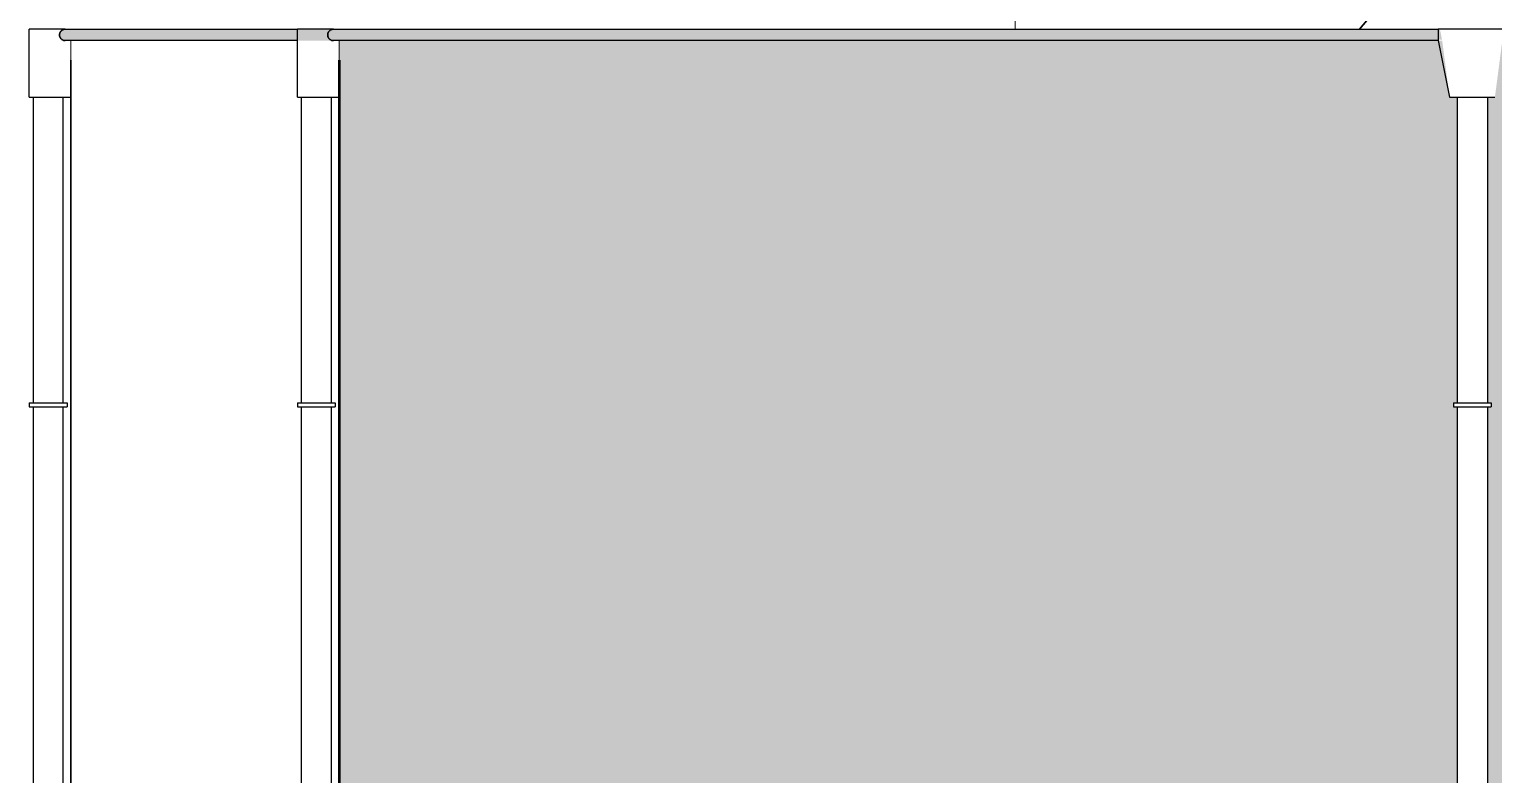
# Model space of a CAD drawing. Header units: millimetres. Extents: x -245 to 49755, y -245 to 41806.
# Drawn here: x 37199 to 39137, y 30025 to 31012 of the extents above; entities that cross this region are included whole.
import ezdxf

# ---------------------------------------------------------------- set-up
doc = ezdxf.new("R2010")
doc.units = ezdxf.units.MM
doc.linetypes.add('PUNKT2_S9', pattern=[1, 0, -1])
doc.layers.add('Standard', color=7, linetype='Continuous', lineweight=25)

msp = doc.modelspace()

# ---------------------------------------------------------------- hatches: boundary and pattern name
at = {"layer": 'Standard', "linetype": 'PUNKT2_S9', "lineweight": 25}
for color, points in [(8, [(37238.6, 31005.7), (37238.5, 31005.3), (37593.5, 31005.3), (37593.6, 31005.7)]), (8, [(37238.5, 31005.3), (37238.5, 31005), (37593.5, 31005), (37593.5, 31005.3)]), (8, [(37238.5, 31005), (37238.5, 31004.6), (37593.5, 31004.6), (37593.5, 31005)]), (8, [(37238.5, 31004.6), (37238.5, 31004.2), (37593.5, 31004.2), (37593.5, 31004.6)]), (8, [(37238.5, 31004.2), (37238.5, 31003.8), (37593.5, 31003.8), (37593.5, 31004.2)]), (251, [(37238.5, 31003.8), (37238.6, 31003.4), (37593.6, 31003.4), (37593.5, 31003.8)]), (8, [(37238.7, 31006.1), (37238.6, 31005.7), (37593.6, 31005.7), (37593.7, 31006.1)]), (251, [(37238.6, 31003.4), (37238.7, 31003), (37593.7, 31003), (37593.6, 31003.4)]), (8, [(37238.8, 31006.5), (37238.7, 31006.1), (37593.7, 31006.1), (37593.8, 31006.5)]), (251, [(37238.7, 31003), (37238.8, 31002.6), (37593.8, 31002.6), (37593.7, 31003)]), (8, [(37238.9, 31006.9), (37238.8, 31006.5), (37593.8, 31006.5), (37593.9, 31006.9)]), (251, [(37238.8, 31002.6), (37238.9, 31002.2), (37593.9, 31002.2), (37593.8, 31002.6)]), (252, [(37239, 31007.2), (37238.9, 31006.9), (37593.9, 31006.9), (37594, 31007.2)]), (251, [(37238.9, 31002.2), (37239, 31001.9), (37594, 31001.9), (37593.9, 31002.2)]), (252, [(37239.2, 31007.6), (37239, 31007.2), (37594, 31007.2), (37594.2, 31007.6)]), (251, [(37239, 31001.9), (37239.2, 31001.5), (37594.2, 31001.5), (37594, 31001.9)]), (252, [(37239.3, 31008), (37239.2, 31007.6), (37594.2, 31007.6), (37594.3, 31008)]), (251, [(37239.2, 31001.5), (37239.3, 31001.2), (37594.3, 31001.2), (37594.2, 31001.5)]), (252, [(37239.5, 31008.3), (37239.3, 31008), (37594.3, 31008), (37594.5, 31008.3)]), (251, [(37239.3, 31001.2), (37239.5, 31000.8), (37594.5, 31000.8), (37594.3, 31001.2)]), (252, [(37239.7, 31008.6), (37239.5, 31008.3), (37594.5, 31008.3), (37594.7, 31008.6)]), (251, [(37239.5, 31000.8), (37239.7, 31000.5), (37594.7, 31000.5), (37594.5, 31000.8)]), (252, [(37239.9, 31009), (37239.7, 31008.6), (37594.7, 31008.6), (37594.9, 31009)]), (49, [(37239.7, 31000.5), (37239.9, 31000.2), (37594.9, 31000.2), (37594.7, 31000.5)]), (252, [(37240.2, 31009.3), (37239.9, 31009), (37594.9, 31009), (37595.2, 31009.3)]), (250, [(37239.9, 31000.2), (37240.2, 30999.8), (37595.2, 30999.8), (37594.9, 31000.2)]), (252, [(37240.4, 31009.6), (37240.2, 31009.3), (37595.2, 31009.3), (37595.4, 31009.6)]), (250, [(37240.2, 30999.8), (37240.4, 30999.5), (37595.4, 30999.5), (37595.2, 30999.8)]), (252, [(37240.7, 31009.9), (37240.4, 31009.6), (37595.4, 31009.6), (37595.7, 31009.9)]), (250, [(37240.4, 30999.5), (37240.7, 30999.3), (37595.7, 30999.3), (37595.4, 30999.5)]), (252, [(37241, 31010.1), (37240.7, 31009.9), (37595.7, 31009.9), (37596, 31010.1)]), (250, [(37240.7, 30999.3), (37241, 30999), (37596, 30999), (37595.7, 30999.3)]), (252, [(37241.3, 31010.4), (37241, 31010.1), (37596, 31010.1), (37596.3, 31010.4)]), (250, [(37241, 30999), (37241.3, 30998.7), (37596.3, 30998.7), (37596, 30999)]), (252, [(37241.6, 31010.6), (37241.3, 31010.4), (37596.3, 31010.4), (37596.6, 31010.6)]), (250, [(37241.3, 30998.7), (37241.6, 30998.5), (37596.6, 30998.5), (37596.3, 30998.7)]), (252, [(37241.9, 31010.9), (37241.6, 31010.6), (37596.6, 31010.6), (37596.9, 31010.9)]), (250, [(37241.6, 30998.5), (37241.9, 30998.3), (37596.9, 30998.3), (37596.6, 30998.5)]), (252, [(37242.3, 31011.1), (37241.9, 31010.9), (37596.9, 31010.9), (37597.3, 31011.1)]), (250, [(37241.9, 30998.3), (37242.3, 30998.1), (37597.3, 30998.1), (37596.9, 30998.3)]), (252, [(37242.6, 31011.2), (37242.3, 31011.1), (37597.3, 31011.1), (37597.6, 31011.2)]), (250, [(37242.3, 30998.1), (37242.6, 30997.9), (37597.6, 30997.9), (37597.3, 30998.1)]), (252, [(37243, 31011.4), (37242.6, 31011.2), (37597.6, 31011.2), (37598, 31011.4)]), (250, [(37242.6, 30997.9), (37243, 30997.7), (37598, 30997.7), (37597.6, 30997.9)]), (252, [(37243.3, 31011.6), (37243, 31011.4), (37598, 31011.4), (37598.3, 31011.6)]), (250, [(37243, 30997.7), (37243.3, 30997.6), (37598.3, 30997.6), (37598, 30997.7)]), (252, [(37243.7, 31011.7), (37243.3, 31011.6), (37598.3, 31011.6), (37598.7, 31011.7)]), (250, [(37243.3, 30997.6), (37243.7, 30997.4), (37598.7, 30997.4), (37598.3, 30997.6)]), (8, [(37244.1, 31011.8), (37243.7, 31011.7), (37598.7, 31011.7), (37599.1, 31011.8)]), (250, [(37243.7, 30997.4), (37244.1, 30997.3), (37599.1, 30997.3), (37598.7, 30997.4)]), (8, [(37244.4, 31011.9), (37244.1, 31011.8), (37599.1, 31011.8), (37599.4, 31011.9)]), (250, [(37244.1, 30997.3), (37244.4, 30997.2), (37599.4, 30997.2), (37599.1, 30997.3)]), (8, [(37244.8, 31012), (37244.4, 31011.9), (37599.4, 31011.9), (37599.8, 31012)]), (250, [(37244.4, 30997.2), (37244.8, 30997.2), (37599.8, 30997.2), (37599.4, 30997.2)]), (8, [(37245.2, 31012), (37244.8, 31012), (37599.8, 31012), (37600.2, 31012)]), (250, [(37244.8, 30997.2), (37245.2, 30997.1), (37600.2, 30997.1), (37599.8, 30997.2)]), (8, [(37245.6, 31012.1), (37245.2, 31012), (37600.2, 31012), (37600.6, 31012.1)]), (250, [(37245.2, 30997.1), (37245.6, 30997.1), (37600.6, 30997.1), (37600.2, 30997.1)]), (8, [(37246, 31012.1), (37245.6, 31012.1), (37600.6, 31012.1), (37601, 31012.1)]), (250, [(37245.6, 30997.1), (37246, 30997.1), (37601, 30997.1), (37600.6, 30997.1)]), (8, [(37593.5, 31005.3), (39067.1, 31005.3), (39067, 31005.7), (37593.6, 31005.7)]), (8, [(37593.5, 31005), (39067.1, 31005), (39067.1, 31005.3), (37593.5, 31005.3)]), (8, [(37593.5, 31004.6), (39067.2, 31004.6), (39067.1, 31005), (37593.5, 31005)]), (8, [(37593.5, 31004.2), (39067.3, 31004.2), (39067.2, 31004.6), (37593.5, 31004.6)]), (8, [(37593.5, 31003.8), (39067.4, 31003.8), (39067.3, 31004.2), (37593.5, 31004.2)]), (251, [(37593.6, 31003.4), (39067.4, 31003.4), (39067.4, 31003.8), (37593.5, 31003.8)]), (8, [(37593.6, 31005.7), (39067, 31005.7), (39066.9, 31006.1), (37593.7, 31006.1)]), (251, [(37593.7, 31003), (39067.5, 31003), (39067.4, 31003.4), (37593.6, 31003.4)]), (8, [(37593.7, 31006.1), (39066.9, 31006.1), (39066.8, 31006.5), (37593.8, 31006.5)]), (251, [(37593.8, 31002.6), (39067.6, 31002.6), (39067.5, 31003), (37593.7, 31003)]), (8, [(37593.8, 31006.5), (39066.8, 31006.5), (39066.7, 31006.9), (37593.9, 31006.9)]), (251, [(37593.9, 31002.2), (39067.7, 31002.2), (39067.6, 31002.6), (37593.8, 31002.6)]), (252, [(37593.9, 31006.9), (39066.7, 31006.9), (39066.7, 31007.2), (37594, 31007.2)]), (251, [(37594, 31001.9), (39067.7, 31001.9), (39067.7, 31002.2), (37593.9, 31002.2)]), (252, [(37594, 31007.2), (39066.7, 31007.2), (39066.6, 31007.6), (37594.2, 31007.6)]), (251, [(37594.2, 31001.5), (39067.8, 31001.5), (39067.7, 31001.9), (37594, 31001.9)]), (252, [(37594.2, 31007.6), (39066.6, 31007.6), (39066.5, 31008), (37594.3, 31008)]), (251, [(37594.3, 31001.2), (39067.9, 31001.2), (39067.8, 31001.5), (37594.2, 31001.5)]), (252, [(37594.3, 31008), (39066.5, 31008), (39066.5, 31008.3), (37594.5, 31008.3)]), (251, [(37594.5, 31000.8), (39068, 31000.8), (39067.9, 31001.2), (37594.3, 31001.2)]), (252, [(37594.5, 31008.3), (39066.5, 31008.3), (39066.4, 31008.6), (37594.7, 31008.6)]), (251, [(37594.7, 31000.5), (39068, 31000.5), (39068, 31000.8), (37594.5, 31000.8)]), (252, [(37594.7, 31008.6), (39066.4, 31008.6), (39066.3, 31009), (37594.9, 31009)]), (49, [(37594.9, 31000.2), (39068.1, 31000.2), (39068, 31000.5), (37594.7, 31000.5)]), (252, [(37594.9, 31009), (39066.3, 31009), (39066.3, 31009.3), (37595.2, 31009.3)]), (250, [(37595.2, 30999.8), (39068.2, 30999.8), (39068.1, 31000.2), (37594.9, 31000.2)]), (252, [(37595.2, 31009.3), (39066.3, 31009.3), (39066.2, 31009.6), (37595.4, 31009.6)]), (250, [(37595.4, 30999.5), (39068.2, 30999.5), (39068.2, 30999.8), (37595.2, 30999.8)]), (252, [(37595.4, 31009.6), (39066.2, 31009.6), (39066.1, 31009.9), (37595.7, 31009.9)]), (250, [(37595.7, 30999.3), (39068.3, 30999.3), (39068.2, 30999.5), (37595.4, 30999.5)]), (252, [(37595.7, 31009.9), (39066.1, 31009.9), (39066.1, 31010.1), (37596, 31010.1)]), (250, [(37596, 30999), (39068.3, 30999), (39068.3, 30999.3), (37595.7, 30999.3)]), (252, [(37596, 31010.1), (39066.1, 31010.1), (39066, 31010.4), (37596.3, 31010.4)]), (250, [(37596.3, 30998.7), (39068.4, 30998.7), (39068.3, 30999), (37596, 30999)]), (252, [(37596.3, 31010.4), (39066, 31010.4), (39066, 31010.6), (37596.6, 31010.6)]), (250, [(37596.6, 30998.5), (39068.4, 30998.5), (39068.4, 30998.7), (37596.3, 30998.7)]), (252, [(37596.6, 31010.6), (39066, 31010.6), (39066, 31010.9), (37596.9, 31010.9)]), (250, [(37596.9, 30998.3), (39068.5, 30998.3), (39068.4, 30998.5), (37596.6, 30998.5)])]:
    msp.add_hatch(color=color, dxfattribs=at).paths.add_polyline_path(points)
h = msp.add_hatch(color=251, dxfattribs=at)
h.paths.add_polyline_path([(39088.5, 30512.1), (39083.5, 30512.1), (39083.5, 30517.1), (39088.5, 30517.1), (39088.5, 30922.1), (39078.5, 30922.1), (39068.7, 30997.1), (37608.5, 30997.1), (37608.5, 29462.1), (39088.5, 29462.1), (39088.5, 29712.1), (39083.5, 29712.1), (39083.5, 29717.1), (39088.5, 29717.1)])
h.paths.add_polyline_path([(44754.5, 29462.1), (44754.5, 29817.6), (44153.5, 29817.6), (44153.5, 29672.1), (42108.5, 29672.1), (42108.5, 30997.1), (41898.3, 30997.1), (41888.5, 30922.1), (41878.5, 30922.1), (41878.5, 30517.1), (41883.5, 30517.1), (41883.5, 30512.1), (41878.5, 30512.1), (41878.5, 29717.1), (41883.5, 29717.1), (41883.5, 29712.1), (41878.5, 29712.1), (41878.5, 29462.1)])
h.paths.add_polyline_path([(41833.5, 29717.1), (41838.5, 29717.1), (41838.5, 30512.1), (41833.5, 30512.1), (41833.5, 30517.1), (41838.5, 30517.1), (41838.5, 30922.1), (41828.5, 30922.1), (41818.7, 30997.1), (39148.3, 30997.1), (39138.5, 30922.1), (39128.5, 30922.1), (39128.5, 30517.1), (39133.5, 30517.1), (39133.5, 30512.1), (39128.5, 30512.1), (39128.5, 29717.1), (39133.5, 29717.1), (39133.5, 29712.1), (39128.5, 29712.1), (39128.5, 29462.1), (41838.5, 29462.1), (41838.5, 29712.1), (41833.5, 29712.1)])
h.paths.add_polyline_path([(39958.5, 30712.1), (39958.5, 29802.1), (39458.5, 29802.1), (39458.5, 30712.1)], flags=16)
h.paths.add_polyline_path([(41508.5, 29802.1), (41008.5, 29802.1), (41008.5, 30712.1), (41508.5, 30712.1)], flags=16)

# ---------------------------------------------------------------- linework, layer by layer
at = {"layer": 'Standard', "color": 255, "linetype": 'Continuous', "lineweight": 35}
msp.add_line((38959.2, 31012.1), (40483.5, 32828.7), dxfattribs=at)
at = {"layer": 'Standard', "color": 36, "linetype": 'Continuous', "lineweight": 18}
for p, q in [((38503.5, 31012.1), (38503.5, 31023.5)), ((38503.5, 31023.5), (38503.5, 31012.1))]:
    msp.add_line(p, q, dxfattribs=at)
at = {"layer": 'Standard', "color": 7, "linetype": 'Continuous', "lineweight": -3}
for p, q in [((37198.5, 30997.1), (37198.5, 31012.1)), ((37246, 31012.1), (37198.5, 31012.1)), ((37198.5, 30922.1), (37198.5, 30997.1)), ((37553.5, 30997.1), (37553.5, 31012.1)), ((37601, 31012.1), (37553.5, 31012.1)), ((37553.5, 30922.1), (37553.5, 30997.1)), ((39063.5, 31012.1), (39063.5, 30997.1)), ((39153.5, 31012.1), (39063.5, 31012.1)), ((39063.5, 30997.1), (39078.5, 30922.1)), ((37198.5, 30922.1), (37253.5, 30922.1)), ((37203.5, 30922.1), (37203.5, 30517.1)), ((37243.5, 30517.1), (37243.5, 30922.1)), ((37553.5, 30922.1), (37608.5, 30922.1)), ((37558.5, 30922.1), (37558.5, 30517.1)), ((37598.5, 30517.1), (37598.5, 30922.1)), ((39078.5, 30922.1), (39138.5, 30922.1)), ((39088.5, 30922.1), (39088.5, 30517.1)), ((39128.5, 30922.1), (39128.5, 30517.1)), ((37198.5, 30517.1), (37198.5, 30512.1)), ((37198.5, 30517.1), (37198.6, 30517.1)), ((37198.5, 30512.1), (37198.6, 30512.1)), ((37198.6, 30517.1), (37198.7, 30517.1)), ((37198.6, 30512.1), (37198.7, 30512.1)), ((37198.7, 30517.1), (37198.9, 30517.1)), ((37198.7, 30512.1), (37198.9, 30512.1)), ((37198.9, 30517.1), (37199.1, 30517.1)), ((37198.9, 30512.1), (37199.1, 30512.1)), ((37199.1, 30517.1), (37199.4, 30517.1)), ((37199.1, 30512.1), (37199.4, 30512.1)), ((37199.4, 30517.1), (37199.7, 30517.1)), ((37199.4, 30512.1), (37199.7, 30512.1)), ((37199.7, 30517.1), (37200, 30517.1)), ((37199.7, 30512.1), (37200, 30512.1)), ((37200, 30517.1), (37200.4, 30517.1)), ((37200, 30512.1), (37200.4, 30512.1)), ((37200.4, 30517.1), (37200.9, 30517.1)), ((37200.4, 30512.1), (37200.9, 30512.1)), ((37200.9, 30517.1), (37201.3, 30517.1)), ((37200.9, 30512.1), (37201.3, 30512.1)), ((37201.3, 30517.1), (37201.9, 30517.1)), ((37201.3, 30512.1), (37201.9, 30512.1)), ((37201.9, 30517.1), (37202.4, 30517.1)), ((37201.9, 30512.1), (37202.4, 30512.1)), ((37202.4, 30517.1), (37203, 30517.1)), ((37202.4, 30512.1), (37203, 30512.1)), ((37203, 30517.1), (37203.7, 30517.1)), ((37203, 30512.1), (37203.7, 30512.1)), ((37203.5, 30512.1), (37203.5, 29717.1)), ((37203.7, 30517.1), (37204.4, 30517.1)), ((37203.7, 30512.1), (37204.4, 30512.1)), ((37204.4, 30517.1), (37205.1, 30517.1)), ((37204.4, 30512.1), (37205.1, 30512.1)), ((37205.1, 30517.1), (37205.8, 30517.1)), ((37205.1, 30512.1), (37205.8, 30512.1)), ((37205.8, 30517.1), (37206.6, 30517.1)), ((37205.8, 30512.1), (37206.6, 30512.1)), ((37206.6, 30517.1), (37207.4, 30517.1)), ((37206.6, 30512.1), (37207.4, 30512.1)), ((37207.4, 30517.1), (37208.3, 30517.1)), ((37207.4, 30512.1), (37208.3, 30512.1)), ((37208.3, 30517.1), (37209.2, 30517.1)), ((37208.3, 30512.1), (37209.2, 30512.1)), ((37209.2, 30517.1), (37210.1, 30517.1)), ((37209.2, 30512.1), (37210.1, 30512.1)), ((37210.1, 30517.1), (37211, 30517.1)), ((37210.1, 30512.1), (37211, 30512.1)), ((37211, 30517.1), (37212, 30517.1)), ((37211, 30512.1), (37212, 30512.1)), ((37212, 30517.1), (37212.9, 30517.1)), ((37212, 30512.1), (37212.9, 30512.1)), ((37212.9, 30517.1), (37213.9, 30517.1)), ((37212.9, 30512.1), (37213.9, 30512.1)), ((37213.9, 30517.1), (37215, 30517.1)), ((37213.9, 30512.1), (37215, 30512.1)), ((37215, 30517.1), (37216, 30517.1)), ((37215, 30512.1), (37216, 30512.1)), ((37216, 30517.1), (37217, 30517.1)), ((37216, 30512.1), (37217, 30512.1)), ((37217, 30517.1), (37218.1, 30517.1)), ((37217, 30512.1), (37218.1, 30512.1)), ((37218.1, 30517.1), (37219.2, 30517.1)), ((37218.1, 30512.1), (37219.2, 30512.1)), ((37219.2, 30517.1), (37220.2, 30517.1)), ((37219.2, 30512.1), (37220.2, 30512.1)), ((37220.2, 30517.1), (37221.3, 30517.1)), ((37220.2, 30512.1), (37221.3, 30512.1)), ((37221.3, 30517.1), (37222.4, 30517.1)), ((37221.3, 30512.1), (37222.4, 30512.1)), ((37222.4, 30517.1), (37223.5, 30517.1)), ((37222.4, 30512.1), (37223.5, 30512.1)), ((37223.5, 30517.1), (37224.6, 30517.1)), ((37223.5, 30512.1), (37224.6, 30512.1)), ((37224.6, 30517.1), (37225.7, 30517.1)), ((37224.6, 30512.1), (37225.7, 30512.1)), ((37225.7, 30517.1), (37226.8, 30517.1)), ((37225.7, 30512.1), (37226.8, 30512.1)), ((37226.8, 30517.1), (37227.8, 30517.1)), ((37226.8, 30512.1), (37227.8, 30512.1)), ((37227.8, 30517.1), (37228.9, 30517.1)), ((37227.8, 30512.1), (37228.9, 30512.1)), ((37228.9, 30517.1), (37230, 30517.1)), ((37228.9, 30512.1), (37230, 30512.1)), ((37230, 30517.1), (37231, 30517.1)), ((37230, 30512.1), (37231, 30512.1)), ((37231, 30517.1), (37232.1, 30517.1)), ((37231, 30512.1), (37232.1, 30512.1)), ((37232.1, 30517.1), (37233.1, 30517.1)), ((37232.1, 30512.1), (37233.1, 30512.1)), ((37233.1, 30517.1), (37234.1, 30517.1)), ((37233.1, 30512.1), (37234.1, 30512.1)), ((37234.1, 30517.1), (37235.1, 30517.1)), ((37234.1, 30512.1), (37235.1, 30512.1)), ((37235.1, 30517.1), (37236, 30517.1)), ((37235.1, 30512.1), (37236, 30512.1)), ((37236, 30517.1), (37236.9, 30517.1)), ((37236, 30512.1), (37236.9, 30512.1)), ((37236.9, 30517.1), (37237.8, 30517.1)), ((37236.9, 30512.1), (37237.8, 30512.1)), ((37237.8, 30517.1), (37238.7, 30517.1)), ((37237.8, 30512.1), (37238.7, 30512.1)), ((37238.7, 30517.1), (37239.6, 30517.1)), ((37238.7, 30512.1), (37239.6, 30512.1)), ((37239.6, 30517.1), (37240.4, 30517.1)), ((37239.6, 30512.1), (37240.4, 30512.1)), ((37240.4, 30517.1), (37241.2, 30517.1)), ((37240.4, 30512.1), (37241.2, 30512.1)), ((37241.2, 30517.1), (37241.9, 30517.1)), ((37241.2, 30512.1), (37241.9, 30512.1)), ((37241.9, 30517.1), (37242.7, 30517.1)), ((37241.9, 30512.1), (37242.7, 30512.1)), ((37242.7, 30517.1), (37243.3, 30517.1)), ((37242.7, 30512.1), (37243.3, 30512.1)), ((37243.3, 30517.1), (37244, 30517.1)), ((37243.3, 30512.1), (37244, 30512.1)), ((37243.5, 29717.1), (37243.5, 30512.1)), ((37244, 30517.1), (37244.6, 30517.1)), ((37244, 30512.1), (37244.6, 30512.1)), ((37244.6, 30517.1), (37245.2, 30517.1)), ((37244.6, 30512.1), (37245.2, 30512.1)), ((37245.2, 30517.1), (37245.7, 30517.1)), ((37245.2, 30512.1), (37245.7, 30512.1)), ((37245.7, 30517.1), (37246.2, 30517.1)), ((37245.7, 30512.1), (37246.2, 30512.1)), ((37246.2, 30517.1), (37246.6, 30517.1)), ((37246.2, 30512.1), (37246.6, 30512.1)), ((37246.6, 30517.1), (37247, 30517.1)), ((37246.6, 30512.1), (37247, 30512.1)), ((37247, 30517.1), (37247.4, 30517.1)), ((37247, 30512.1), (37247.4, 30512.1)), ((37247.4, 30517.1), (37247.7, 30517.1)), ((37247.4, 30512.1), (37247.7, 30512.1)), ((37247.7, 30517.1), (37247.9, 30517.1)), ((37247.7, 30512.1), (37247.9, 30512.1)), ((37247.9, 30517.1), (37248.1, 30517.1)), ((37247.9, 30512.1), (37248.1, 30512.1)), ((37248.1, 30517.1), (37248.3, 30517.1)), ((37248.1, 30512.1), (37248.3, 30512.1)), ((37248.3, 30517.1), (37248.4, 30517.1)), ((37248.3, 30512.1), (37248.4, 30512.1)), ((37248.4, 30517.1), (37248.5, 30517.1)), ((37248.4, 30512.1), (37248.5, 30512.1)), ((37248.5, 30517.1), (37248.5, 30512.1)), ((37553.5, 30517.1), (37553.5, 30512.1)), ((37553.5, 30517.1), (37553.6, 30517.1)), ((37553.5, 30512.1), (37553.6, 30512.1)), ((37553.6, 30517.1), (37553.7, 30517.1)), ((37553.6, 30512.1), (37553.7, 30512.1)), ((37553.7, 30517.1), (37553.9, 30517.1)), ((37553.7, 30512.1), (37553.9, 30512.1)), ((37553.9, 30517.1), (37554.1, 30517.1)), ((37553.9, 30512.1), (37554.1, 30512.1)), ((37554.1, 30517.1), (37554.4, 30517.1)), ((37554.1, 30512.1), (37554.4, 30512.1)), ((37554.4, 30517.1), (37554.7, 30517.1)), ((37554.4, 30512.1), (37554.7, 30512.1)), ((37554.7, 30517.1), (37555, 30517.1)), ((37554.7, 30512.1), (37555, 30512.1)), ((37555, 30517.1), (37555.4, 30517.1)), ((37555, 30512.1), (37555.4, 30512.1)), ((37555.4, 30517.1), (37555.9, 30517.1)), ((37555.4, 30512.1), (37555.9, 30512.1)), ((37555.9, 30517.1), (37556.3, 30517.1)), ((37555.9, 30512.1), (37556.3, 30512.1)), ((37556.3, 30517.1), (37556.9, 30517.1)), ((37556.3, 30512.1), (37556.9, 30512.1)), ((37556.9, 30517.1), (37557.4, 30517.1)), ((37556.9, 30512.1), (37557.4, 30512.1)), ((37557.4, 30517.1), (37558, 30517.1)), ((37557.4, 30512.1), (37558, 30512.1)), ((37558, 30517.1), (37558.7, 30517.1)), ((37558, 30512.1), (37558.7, 30512.1)), ((37558.5, 30512.1), (37558.5, 29717.1)), ((37558.7, 30517.1), (37559.4, 30517.1)), ((37558.7, 30512.1), (37559.4, 30512.1)), ((37559.4, 30517.1), (37560.1, 30517.1)), ((37559.4, 30512.1), (37560.1, 30512.1)), ((37560.1, 30517.1), (37560.8, 30517.1)), ((37560.1, 30512.1), (37560.8, 30512.1)), ((37560.8, 30517.1), (37561.6, 30517.1)), ((37560.8, 30512.1), (37561.6, 30512.1)), ((37561.6, 30517.1), (37562.4, 30517.1)), ((37561.6, 30512.1), (37562.4, 30512.1)), ((37562.4, 30517.1), (37563.3, 30517.1)), ((37562.4, 30512.1), (37563.3, 30512.1)), ((37563.3, 30517.1), (37564.2, 30517.1)), ((37563.3, 30512.1), (37564.2, 30512.1)), ((37564.2, 30517.1), (37565.1, 30517.1)), ((37564.2, 30512.1), (37565.1, 30512.1)), ((37565.1, 30517.1), (37566, 30517.1)), ((37565.1, 30512.1), (37566, 30512.1)), ((37566, 30517.1), (37567, 30517.1)), ((37566, 30512.1), (37567, 30512.1)), ((37567, 30517.1), (37567.9, 30517.1)), ((37567, 30512.1), (37567.9, 30512.1)), ((37567.9, 30517.1), (37568.9, 30517.1)), ((37567.9, 30512.1), (37568.9, 30512.1)), ((37568.9, 30517.1), (37570, 30517.1)), ((37568.9, 30512.1), (37570, 30512.1)), ((37570, 30517.1), (37571, 30517.1)), ((37570, 30512.1), (37571, 30512.1)), ((37571, 30517.1), (37572, 30517.1)), ((37571, 30512.1), (37572, 30512.1)), ((37572, 30517.1), (37573.1, 30517.1)), ((37572, 30512.1), (37573.1, 30512.1)), ((37573.1, 30517.1), (37574.2, 30517.1)), ((37573.1, 30512.1), (37574.2, 30512.1)), ((37574.2, 30517.1), (37575.2, 30517.1)), ((37574.2, 30512.1), (37575.2, 30512.1)), ((37575.2, 30517.1), (37576.3, 30517.1)), ((37575.2, 30512.1), (37576.3, 30512.1)), ((37576.3, 30517.1), (37577.4, 30517.1)), ((37576.3, 30512.1), (37577.4, 30512.1)), ((37577.4, 30517.1), (37578.5, 30517.1)), ((37577.4, 30512.1), (37578.5, 30512.1)), ((37578.5, 30517.1), (37579.6, 30517.1)), ((37578.5, 30512.1), (37579.6, 30512.1)), ((37579.6, 30517.1), (37580.7, 30517.1)), ((37579.6, 30512.1), (37580.7, 30512.1)), ((37580.7, 30517.1), (37581.8, 30517.1)), ((37580.7, 30512.1), (37581.8, 30512.1)), ((37581.8, 30517.1), (37582.8, 30517.1)), ((37581.8, 30512.1), (37582.8, 30512.1)), ((37582.8, 30517.1), (37583.9, 30517.1)), ((37582.8, 30512.1), (37583.9, 30512.1)), ((37583.9, 30517.1), (37585, 30517.1)), ((37583.9, 30512.1), (37585, 30512.1)), ((37585, 30517.1), (37586, 30517.1)), ((37585, 30512.1), (37586, 30512.1)), ((37586, 30517.1), (37587.1, 30517.1)), ((37586, 30512.1), (37587.1, 30512.1)), ((37587.1, 30517.1), (37588.1, 30517.1)), ((37587.1, 30512.1), (37588.1, 30512.1)), ((37588.1, 30517.1), (37589.1, 30517.1)), ((37588.1, 30512.1), (37589.1, 30512.1)), ((37589.1, 30517.1), (37590.1, 30517.1)), ((37589.1, 30512.1), (37590.1, 30512.1)), ((37590.1, 30517.1), (37591, 30517.1)), ((37590.1, 30512.1), (37591, 30512.1)), ((37591, 30517.1), (37591.9, 30517.1)), ((37591, 30512.1), (37591.9, 30512.1)), ((37591.9, 30517.1), (37592.8, 30517.1)), ((37591.9, 30512.1), (37592.8, 30512.1)), ((37592.8, 30517.1), (37593.7, 30517.1)), ((37592.8, 30512.1), (37593.7, 30512.1)), ((37593.7, 30517.1), (37594.6, 30517.1)), ((37593.7, 30512.1), (37594.6, 30512.1)), ((37594.6, 30517.1), (37595.4, 30517.1)), ((37594.6, 30512.1), (37595.4, 30512.1)), ((37595.4, 30517.1), (37596.2, 30517.1)), ((37595.4, 30512.1), (37596.2, 30512.1)), ((37596.2, 30517.1), (37596.9, 30517.1)), ((37596.2, 30512.1), (37596.9, 30512.1)), ((37596.9, 30517.1), (37597.7, 30517.1)), ((37596.9, 30512.1), (37597.7, 30512.1)), ((37597.7, 30517.1), (37598.3, 30517.1)), ((37597.7, 30512.1), (37598.3, 30512.1)), ((37598.3, 30517.1), (37599, 30517.1)), ((37598.3, 30512.1), (37599, 30512.1)), ((37598.5, 29717.1), (37598.5, 30512.1)), ((37599, 30517.1), (37599.6, 30517.1)), ((37599, 30512.1), (37599.6, 30512.1)), ((37599.6, 30517.1), (37600.2, 30517.1)), ((37599.6, 30512.1), (37600.2, 30512.1)), ((37600.2, 30517.1), (37600.7, 30517.1)), ((37600.2, 30512.1), (37600.7, 30512.1)), ((37600.7, 30517.1), (37601.2, 30517.1)), ((37600.7, 30512.1), (37601.2, 30512.1)), ((37601.2, 30517.1), (37601.6, 30517.1)), ((37601.2, 30512.1), (37601.6, 30512.1)), ((37601.6, 30517.1), (37602, 30517.1)), ((37601.6, 30512.1), (37602, 30512.1)), ((37602, 30517.1), (37602.4, 30517.1)), ((37602, 30512.1), (37602.4, 30512.1)), ((37602.4, 30517.1), (37602.7, 30517.1)), ((37602.4, 30512.1), (37602.7, 30512.1)), ((37602.7, 30517.1), (37602.9, 30517.1)), ((37602.7, 30512.1), (37602.9, 30512.1)), ((37602.9, 30517.1), (37603.1, 30517.1)), ((37602.9, 30512.1), (37603.1, 30512.1)), ((37603.1, 30517.1), (37603.3, 30517.1)), ((37603.1, 30512.1), (37603.3, 30512.1)), ((37603.3, 30517.1), (37603.4, 30517.1)), ((37603.3, 30512.1), (37603.4, 30512.1)), ((37603.4, 30517.1), (37603.5, 30517.1)), ((37603.4, 30512.1), (37603.5, 30512.1)), ((37603.5, 30517.1), (37603.5, 30512.1)), ((39083.5, 30517.1), (39083.5, 30512.1)), ((39083.5, 30517.1), (39083.6, 30517.1)), ((39083.5, 30512.1), (39083.6, 30512.1)), ((39083.6, 30517.1), (39083.7, 30517.1)), ((39083.6, 30512.1), (39083.7, 30512.1)), ((39083.7, 30517.1), (39083.9, 30517.1)), ((39083.7, 30512.1), (39083.9, 30512.1)), ((39083.9, 30517.1), (39084.1, 30517.1)), ((39083.9, 30512.1), (39084.1, 30512.1)), ((39084.1, 30517.1), (39084.3, 30517.1)), ((39084.1, 30512.1), (39084.3, 30512.1)), ((39084.3, 30517.1), (39084.7, 30517.1)), ((39084.3, 30512.1), (39084.7, 30512.1)), ((39084.7, 30517.1), (39085, 30517.1)), ((39084.7, 30512.1), (39085, 30512.1)), ((39085, 30517.1), (39085.4, 30517.1)), ((39085, 30512.1), (39085.4, 30512.1)), ((39085.4, 30517.1), (39085.8, 30517.1)), ((39085.4, 30512.1), (39085.8, 30512.1)), ((39085.8, 30517.1), (39086.3, 30517.1)), ((39085.8, 30512.1), (39086.3, 30512.1)), ((39086.3, 30517.1), (39086.8, 30517.1)), ((39086.3, 30512.1), (39086.8, 30512.1)), ((39086.8, 30517.1), (39087.4, 30517.1)), ((39086.8, 30512.1), (39087.4, 30512.1)), ((39087.4, 30517.1), (39088, 30517.1)), ((39087.4, 30512.1), (39088, 30512.1)), ((39088, 30517.1), (39088.7, 30517.1)), ((39088, 30512.1), (39088.7, 30512.1)), ((39088.5, 30512.1), (39088.5, 29717.1)), ((39088.7, 30517.1), (39089.3, 30517.1)), ((39088.7, 30512.1), (39089.3, 30512.1)), ((39089.3, 30517.1), (39090.1, 30517.1)), ((39089.3, 30512.1), (39090.1, 30512.1)), ((39090.1, 30517.1), (39090.8, 30517.1)), ((39090.1, 30512.1), (39090.8, 30512.1)), ((39090.8, 30517.1), (39091.6, 30517.1)), ((39090.8, 30512.1), (39091.6, 30512.1)), ((39091.6, 30517.1), (39092.4, 30517.1)), ((39091.6, 30512.1), (39092.4, 30512.1)), ((39092.4, 30517.1), (39093.3, 30517.1)), ((39092.4, 30512.1), (39093.3, 30512.1)), ((39093.3, 30517.1), (39094.2, 30517.1)), ((39093.3, 30512.1), (39094.2, 30512.1)), ((39094.2, 30517.1), (39095.1, 30517.1)), ((39094.2, 30512.1), (39095.1, 30512.1)), ((39095.1, 30517.1), (39096, 30517.1)), ((39095.1, 30512.1), (39096, 30512.1)), ((39096, 30517.1), (39097, 30517.1)), ((39096, 30512.1), (39097, 30512.1)), ((39097, 30517.1), (39097.9, 30517.1)), ((39097, 30512.1), (39097.9, 30512.1)), ((39097.9, 30517.1), (39098.9, 30517.1)), ((39097.9, 30512.1), (39098.9, 30512.1)), ((39098.9, 30517.1), (39099.9, 30517.1)), ((39098.9, 30512.1), (39099.9, 30512.1)), ((39099.9, 30517.1), (39101, 30517.1)), ((39099.9, 30512.1), (39101, 30512.1)), ((39101, 30517.1), (39102, 30517.1)), ((39101, 30512.1), (39102, 30512.1)), ((39102, 30517.1), (39103.1, 30517.1)), ((39102, 30512.1), (39103.1, 30512.1)), ((39103.1, 30517.1), (39104.2, 30517.1)), ((39103.1, 30512.1), (39104.2, 30512.1)), ((39104.2, 30517.1), (39105.2, 30517.1)), ((39104.2, 30512.1), (39105.2, 30512.1)), ((39105.2, 30517.1), (39106.3, 30517.1)), ((39105.2, 30512.1), (39106.3, 30512.1)), ((39106.3, 30517.1), (39107.4, 30517.1)), ((39106.3, 30512.1), (39107.4, 30512.1)), ((39107.4, 30517.1), (39108.5, 30517.1)), ((39107.4, 30512.1), (39108.5, 30512.1)), ((39108.5, 30517.1), (39109.6, 30517.1)), ((39108.5, 30512.1), (39109.6, 30512.1)), ((39109.6, 30517.1), (39110.7, 30517.1)), ((39109.6, 30512.1), (39110.7, 30512.1)), ((39110.7, 30517.1), (39111.8, 30517.1)), ((39110.7, 30512.1), (39111.8, 30512.1)), ((39111.8, 30517.1), (39112.8, 30517.1)), ((39111.8, 30512.1), (39112.8, 30512.1)), ((39112.8, 30517.1), (39113.9, 30517.1)), ((39112.8, 30512.1), (39113.9, 30512.1)), ((39113.9, 30517.1), (39115, 30517.1)), ((39113.9, 30512.1), (39115, 30512.1)), ((39115, 30517.1), (39116, 30517.1)), ((39115, 30512.1), (39116, 30512.1)), ((39116, 30517.1), (39117, 30517.1)), ((39116, 30512.1), (39117, 30512.1)), ((39117, 30517.1), (39118.1, 30517.1)), ((39117, 30512.1), (39118.1, 30512.1)), ((39118.1, 30517.1), (39119.1, 30517.1)), ((39118.1, 30512.1), (39119.1, 30512.1)), ((39119.1, 30517.1), (39120, 30517.1)), ((39119.1, 30512.1), (39120, 30512.1)), ((39120, 30517.1), (39121, 30517.1)), ((39120, 30512.1), (39121, 30512.1)), ((39121, 30517.1), (39121.9, 30517.1)), ((39121, 30512.1), (39121.9, 30512.1)), ((39121.9, 30517.1), (39122.8, 30517.1)), ((39121.9, 30512.1), (39122.8, 30512.1)), ((39122.8, 30517.1), (39123.7, 30517.1)), ((39122.8, 30512.1), (39123.7, 30512.1)), ((39123.7, 30517.1), (39124.6, 30517.1)), ((39123.7, 30512.1), (39124.6, 30512.1)), ((39124.6, 30517.1), (39125.4, 30517.1)), ((39124.6, 30512.1), (39125.4, 30512.1)), ((39125.4, 30517.1), (39126.2, 30517.1)), ((39125.4, 30512.1), (39126.2, 30512.1)), ((39126.2, 30517.1), (39126.9, 30517.1)), ((39126.2, 30512.1), (39126.9, 30512.1)), ((39126.9, 30517.1), (39127.6, 30517.1)), ((39126.9, 30512.1), (39127.6, 30512.1)), ((39127.6, 30517.1), (39128.3, 30517.1)), ((39127.6, 30512.1), (39128.3, 30512.1)), ((39128.3, 30517.1), (39129, 30517.1)), ((39128.3, 30512.1), (39129, 30512.1)), ((39128.5, 30512.1), (39128.5, 29717.1)), ((39129, 30517.1), (39129.6, 30517.1)), ((39129, 30512.1), (39129.6, 30512.1)), ((39129.6, 30517.1), (39130.1, 30517.1)), ((39129.6, 30512.1), (39130.1, 30512.1)), ((39130.1, 30517.1), (39130.7, 30517.1)), ((39130.1, 30512.1), (39130.7, 30512.1)), ((39130.7, 30517.1), (39131.2, 30517.1)), ((39130.7, 30512.1), (39131.2, 30512.1)), ((39131.2, 30517.1), (39131.6, 30517.1)), ((39131.2, 30512.1), (39131.6, 30512.1)), ((39131.6, 30517.1), (39132, 30517.1)), ((39131.6, 30512.1), (39132, 30512.1)), ((39132, 30517.1), (39132.3, 30517.1)), ((39132, 30512.1), (39132.3, 30512.1)), ((39132.3, 30517.1), (39132.6, 30517.1)), ((39132.3, 30512.1), (39132.6, 30512.1)), ((39132.6, 30517.1), (39132.9, 30517.1)), ((39132.6, 30512.1), (39132.9, 30512.1)), ((39132.9, 30517.1), (39133.1, 30517.1)), ((39132.9, 30512.1), (39133.1, 30512.1)), ((39133.1, 30517.1), (39133.3, 30517.1)), ((39133.1, 30512.1), (39133.3, 30512.1)), ((39133.3, 30517.1), (39133.4, 30517.1)), ((39133.3, 30512.1), (39133.4, 30512.1)), ((39133.4, 30517.1), (39133.5, 30517.1)), ((39133.4, 30512.1), (39133.5, 30512.1)), ((39133.5, 30517.1), (39133.5, 30512.1))]:
    msp.add_line(p, q, dxfattribs=at)
at = {"layer": 'Standard', "color": 252, "linetype": 'Continuous', "lineweight": -3}
for p, q in [((37238.6, 31005.7), (37238.5, 31005.3)), ((37238.5, 31005.3), (37238.6, 31005.7)), ((37238.5, 31005.3), (37238.5, 31005)), ((37238.5, 31005), (37238.5, 31005.3)), ((37238.5, 31005), (37238.5, 31004.6)), ((37238.5, 31004.6), (37238.5, 31005)), ((37238.5, 31004.6), (37238.5, 31004.2)), ((37238.5, 31004.2), (37238.5, 31004.6)), ((37238.5, 31004.2), (37238.5, 31003.8)), ((37238.5, 31003.8), (37238.5, 31004.2)), ((37238.5, 31003.8), (37238.6, 31003.4)), ((37238.6, 31003.4), (37238.5, 31003.8)), ((37238.7, 31006.1), (37238.6, 31005.7)), ((37238.6, 31005.7), (37238.7, 31006.1)), ((37238.6, 31003.4), (37238.7, 31003)), ((37238.7, 31003), (37238.6, 31003.4)), ((37238.8, 31006.5), (37238.7, 31006.1)), ((37238.7, 31006.1), (37238.8, 31006.5)), ((37238.7, 31003), (37238.8, 31002.6)), ((37238.8, 31002.6), (37238.7, 31003)), ((37238.9, 31006.9), (37238.8, 31006.5)), ((37238.8, 31006.5), (37238.9, 31006.9)), ((37238.8, 31002.6), (37238.9, 31002.2)), ((37238.9, 31002.2), (37238.8, 31002.6)), ((37239, 31007.2), (37238.9, 31006.9)), ((37238.9, 31006.9), (37239, 31007.2)), ((37238.9, 31002.2), (37239, 31001.9)), ((37239, 31001.9), (37238.9, 31002.2)), ((37239.2, 31007.6), (37239, 31007.2)), ((37239, 31007.2), (37239.2, 31007.6)), ((37239, 31001.9), (37239.2, 31001.5)), ((37239.2, 31001.5), (37239, 31001.9)), ((37239.3, 31008), (37239.2, 31007.6)), ((37239.2, 31007.6), (37239.3, 31008)), ((37239.2, 31001.5), (37239.3, 31001.2)), ((37239.3, 31001.2), (37239.2, 31001.5)), ((37239.5, 31008.3), (37239.3, 31008)), ((37239.3, 31008), (37239.5, 31008.3)), ((37239.3, 31001.2), (37239.5, 31000.8)), ((37239.5, 31000.8), (37239.3, 31001.2)), ((37239.7, 31008.6), (37239.5, 31008.3)), ((37239.5, 31008.3), (37239.7, 31008.6)), ((37239.5, 31000.8), (37239.7, 31000.5)), ((37239.7, 31000.5), (37239.5, 31000.8)), ((37239.9, 31009), (37239.7, 31008.6)), ((37239.7, 31008.6), (37239.9, 31009)), ((37239.7, 31000.5), (37239.9, 31000.2)), ((37239.9, 31000.2), (37239.7, 31000.5)), ((37240.2, 31009.3), (37239.9, 31009)), ((37239.9, 31009), (37240.2, 31009.3)), ((37239.9, 31000.2), (37240.2, 30999.8)), ((37240.2, 30999.8), (37239.9, 31000.2)), ((37240.4, 31009.6), (37240.2, 31009.3)), ((37240.2, 31009.3), (37240.4, 31009.6)), ((37240.2, 30999.8), (37240.4, 30999.5)), ((37240.4, 30999.5), (37240.2, 30999.8)), ((37240.7, 31009.9), (37240.4, 31009.6)), ((37240.4, 31009.6), (37240.7, 31009.9)), ((37240.4, 30999.5), (37240.7, 30999.3)), ((37240.7, 30999.3), (37240.4, 30999.5)), ((37241, 31010.1), (37240.7, 31009.9)), ((37240.7, 31009.9), (37241, 31010.1)), ((37240.7, 30999.3), (37241, 30999)), ((37241, 30999), (37240.7, 30999.3)), ((37241.3, 31010.4), (37241, 31010.1)), ((37241, 31010.1), (37241.3, 31010.4)), ((37241, 30999), (37241.3, 30998.7)), ((37241.3, 30998.7), (37241, 30999)), ((37241.6, 31010.6), (37241.3, 31010.4)), ((37241.3, 31010.4), (37241.6, 31010.6)), ((37241.3, 30998.7), (37241.6, 30998.5)), ((37241.6, 30998.5), (37241.3, 30998.7)), ((37241.9, 31010.9), (37241.6, 31010.6)), ((37241.6, 31010.6), (37241.9, 31010.9)), ((37241.6, 30998.5), (37241.9, 30998.3)), ((37241.9, 30998.3), (37241.6, 30998.5)), ((37242.3, 31011.1), (37241.9, 31010.9)), ((37241.9, 31010.9), (37242.3, 31011.1)), ((37241.9, 30998.3), (37242.3, 30998.1)), ((37242.3, 30998.1), (37241.9, 30998.3)), ((37242.6, 31011.2), (37242.3, 31011.1)), ((37242.3, 31011.1), (37242.6, 31011.2)), ((37242.3, 30998.1), (37242.6, 30997.9)), ((37242.6, 30997.9), (37242.3, 30998.1)), ((37243, 31011.4), (37242.6, 31011.2)), ((37242.6, 31011.2), (37243, 31011.4)), ((37242.6, 30997.9), (37243, 30997.7)), ((37243, 30997.7), (37242.6, 30997.9)), ((37243.3, 31011.6), (37243, 31011.4)), ((37243, 31011.4), (37243.3, 31011.6)), ((37243, 30997.7), (37243.3, 30997.6)), ((37243.3, 30997.6), (37243, 30997.7)), ((37243.7, 31011.7), (37243.3, 31011.6)), ((37243.3, 31011.6), (37243.7, 31011.7)), ((37243.3, 30997.6), (37243.7, 30997.4)), ((37243.7, 30997.4), (37243.3, 30997.6)), ((37244.1, 31011.8), (37243.7, 31011.7)), ((37243.7, 31011.7), (37244.1, 31011.8)), ((37243.7, 30997.4), (37244.1, 30997.3)), ((37244.1, 30997.3), (37243.7, 30997.4)), ((37244.4, 31011.9), (37244.1, 31011.8)), ((37244.1, 31011.8), (37244.4, 31011.9)), ((37244.1, 30997.3), (37244.4, 30997.2)), ((37244.4, 30997.2), (37244.1, 30997.3)), ((37244.8, 31012), (37244.4, 31011.9)), ((37244.4, 31011.9), (37244.8, 31012)), ((37244.4, 30997.2), (37244.8, 30997.2)), ((37244.8, 30997.2), (37244.4, 30997.2)), ((37245.2, 31012), (37244.8, 31012)), ((37244.8, 31012), (37245.2, 31012)), ((37244.8, 30997.2), (37245.2, 30997.1)), ((37245.2, 30997.1), (37244.8, 30997.2)), ((37245.6, 31012.1), (37245.2, 31012)), ((37245.2, 31012), (37245.6, 31012.1)), ((37245.2, 30997.1), (37245.6, 30997.1)), ((37245.6, 30997.1), (37245.2, 30997.1)), ((37246, 31012.1), (37245.6, 31012.1)), ((37245.6, 31012.1), (37246, 31012.1)), ((37245.6, 30997.1), (37246, 30997.1)), ((37246, 30997.1), (37245.6, 30997.1)), ((37246, 31012.1), (37553.5, 31012.1)), ((37553.5, 30997.1), (37246, 30997.1)), ((37593.5, 31005.3), (37593.6, 31005.7)), ((37593.6, 31005.7), (37593.5, 31005.3)), ((37593.5, 31005), (37593.5, 31005.3)), ((37593.5, 31005.3), (37593.5, 31005)), ((37593.5, 31004.6), (37593.5, 31005)), ((37593.5, 31005), (37593.5, 31004.6)), ((37593.5, 31004.2), (37593.5, 31004.6)), ((37593.5, 31004.6), (37593.5, 31004.2)), ((37593.5, 31003.8), (37593.5, 31004.2)), ((37593.5, 31004.2), (37593.5, 31003.8)), ((37593.6, 31003.4), (37593.5, 31003.8)), ((37593.5, 31003.8), (37593.6, 31003.4)), ((37593.6, 31005.7), (37593.7, 31006.1)), ((37593.7, 31006.1), (37593.6, 31005.7)), ((37593.7, 31003), (37593.6, 31003.4)), ((37593.6, 31003.4), (37593.7, 31003)), ((37593.7, 31006.1), (37593.8, 31006.5)), ((37593.8, 31006.5), (37593.7, 31006.1)), ((37593.8, 31002.6), (37593.7, 31003)), ((37593.7, 31003), (37593.8, 31002.6)), ((37593.8, 31006.5), (37593.9, 31006.9)), ((37593.9, 31006.9), (37593.8, 31006.5)), ((37593.9, 31002.2), (37593.8, 31002.6)), ((37593.8, 31002.6), (37593.9, 31002.2)), ((37593.9, 31006.9), (37594, 31007.2)), ((37594, 31007.2), (37593.9, 31006.9)), ((37594, 31001.9), (37593.9, 31002.2)), ((37593.9, 31002.2), (37594, 31001.9)), ((37594, 31007.2), (37594.2, 31007.6)), ((37594.2, 31007.6), (37594, 31007.2)), ((37594.2, 31001.5), (37594, 31001.9)), ((37594, 31001.9), (37594.2, 31001.5)), ((37594.2, 31007.6), (37594.3, 31008)), ((37594.3, 31008), (37594.2, 31007.6)), ((37594.3, 31001.2), (37594.2, 31001.5)), ((37594.2, 31001.5), (37594.3, 31001.2)), ((37594.3, 31008), (37594.5, 31008.3)), ((37594.5, 31008.3), (37594.3, 31008)), ((37594.5, 31000.8), (37594.3, 31001.2)), ((37594.3, 31001.2), (37594.5, 31000.8)), ((37594.5, 31008.3), (37594.7, 31008.6)), ((37594.7, 31008.6), (37594.5, 31008.3)), ((37594.7, 31000.5), (37594.5, 31000.8)), ((37594.5, 31000.8), (37594.7, 31000.5)), ((37594.7, 31008.6), (37594.9, 31009)), ((37594.9, 31009), (37594.7, 31008.6)), ((37594.9, 31000.2), (37594.7, 31000.5)), ((37594.7, 31000.5), (37594.9, 31000.2)), ((37594.9, 31009), (37595.2, 31009.3)), ((37595.2, 31009.3), (37594.9, 31009)), ((37595.2, 30999.8), (37594.9, 31000.2)), ((37594.9, 31000.2), (37595.2, 30999.8)), ((37595.2, 31009.3), (37595.4, 31009.6)), ((37595.4, 31009.6), (37595.2, 31009.3)), ((37595.4, 30999.5), (37595.2, 30999.8)), ((37595.2, 30999.8), (37595.4, 30999.5)), ((37595.4, 31009.6), (37595.7, 31009.9)), ((37595.7, 31009.9), (37595.4, 31009.6)), ((37595.7, 30999.3), (37595.4, 30999.5)), ((37595.4, 30999.5), (37595.7, 30999.3)), ((37595.7, 31009.9), (37596, 31010.1)), ((37596, 31010.1), (37595.7, 31009.9)), ((37596, 30999), (37595.7, 30999.3)), ((37595.7, 30999.3), (37596, 30999)), ((37596, 31010.1), (37596.3, 31010.4)), ((37596.3, 31010.4), (37596, 31010.1)), ((37596.3, 30998.7), (37596, 30999)), ((37596, 30999), (37596.3, 30998.7)), ((37596.3, 31010.4), (37596.6, 31010.6)), ((37596.6, 31010.6), (37596.3, 31010.4)), ((37596.6, 30998.5), (37596.3, 30998.7)), ((37596.3, 30998.7), (37596.6, 30998.5)), ((37596.6, 31010.6), (37596.9, 31010.9)), ((37596.9, 31010.9), (37596.6, 31010.6)), ((37596.9, 30998.3), (37596.6, 30998.5)), ((37596.6, 30998.5), (37596.9, 30998.3)), ((37596.9, 31010.9), (37597.3, 31011.1)), ((37597.3, 31011.1), (37596.9, 31010.9)), ((37597.3, 30998.1), (37596.9, 30998.3)), ((37596.9, 30998.3), (37597.3, 30998.1)), ((37597.3, 31011.1), (37597.6, 31011.2)), ((37597.6, 31011.2), (37597.3, 31011.1)), ((37597.6, 30997.9), (37597.3, 30998.1)), ((37597.3, 30998.1), (37597.6, 30997.9)), ((37597.6, 31011.2), (37598, 31011.4)), ((37598, 31011.4), (37597.6, 31011.2)), ((37598, 30997.7), (37597.6, 30997.9)), ((37597.6, 30997.9), (37598, 30997.7)), ((37598, 31011.4), (37598.3, 31011.6)), ((37598.3, 31011.6), (37598, 31011.4)), ((37598.3, 30997.6), (37598, 30997.7)), ((37598, 30997.7), (37598.3, 30997.6)), ((37598.3, 31011.6), (37598.7, 31011.7)), ((37598.7, 31011.7), (37598.3, 31011.6)), ((37598.7, 30997.4), (37598.3, 30997.6)), ((37598.3, 30997.6), (37598.7, 30997.4)), ((37598.7, 31011.7), (37599.1, 31011.8)), ((37599.1, 31011.8), (37598.7, 31011.7)), ((37599.1, 30997.3), (37598.7, 30997.4)), ((37598.7, 30997.4), (37599.1, 30997.3)), ((37599.1, 31011.8), (37599.4, 31011.9)), ((37599.4, 31011.9), (37599.1, 31011.8)), ((37599.4, 30997.2), (37599.1, 30997.3)), ((37599.1, 30997.3), (37599.4, 30997.2)), ((37599.4, 31011.9), (37599.8, 31012)), ((37599.8, 31012), (37599.4, 31011.9)), ((37599.8, 30997.2), (37599.4, 30997.2)), ((37599.4, 30997.2), (37599.8, 30997.2)), ((37599.8, 31012), (37600.2, 31012)), ((37600.2, 31012), (37599.8, 31012)), ((37600.2, 30997.1), (37599.8, 30997.2)), ((37599.8, 30997.2), (37600.2, 30997.1)), ((37600.2, 31012), (37600.6, 31012.1)), ((37600.6, 31012.1), (37600.2, 31012)), ((37600.6, 30997.1), (37600.2, 30997.1)), ((37600.2, 30997.1), (37600.6, 30997.1)), ((37600.6, 31012.1), (37601, 31012.1)), ((37601, 31012.1), (37600.6, 31012.1)), ((37601, 30997.1), (37600.6, 30997.1)), ((37600.6, 30997.1), (37601, 30997.1)), ((37601, 31012.1), (39063.5, 31012.1)), ((39063.5, 30997.1), (37601, 30997.1))]:
    msp.add_line(p, q, dxfattribs=at)
at = {"layer": 'Standard', "color": 26, "linetype": 'Continuous', "lineweight": 18}
for p, q in [((37253.5, 30997.1), (37253.5, 29462.1)), ((37253.5, 29462.1), (37253.5, 30997.1)), ((37608.5, 30997.1), (37608.5, 29462.1)), ((37608.5, 29462.1), (37608.5, 30997.1))]:
    msp.add_line(p, q, dxfattribs=at)
at = {"layer": 'Standard', "color": 7, "linetype": 'Continuous', "lineweight": 35}
msp.add_line((37253.5, 30971.1), (37253.5, 29462.1), dxfattribs=at)
at = {"layer": 'Standard', "color": 7, "linetype": 'Continuous', "lineweight": 50}
msp.add_line((37608.5, 30971.1), (37608.5, 29462.1), dxfattribs=at)

doc.saveas('drawing.dxf')
